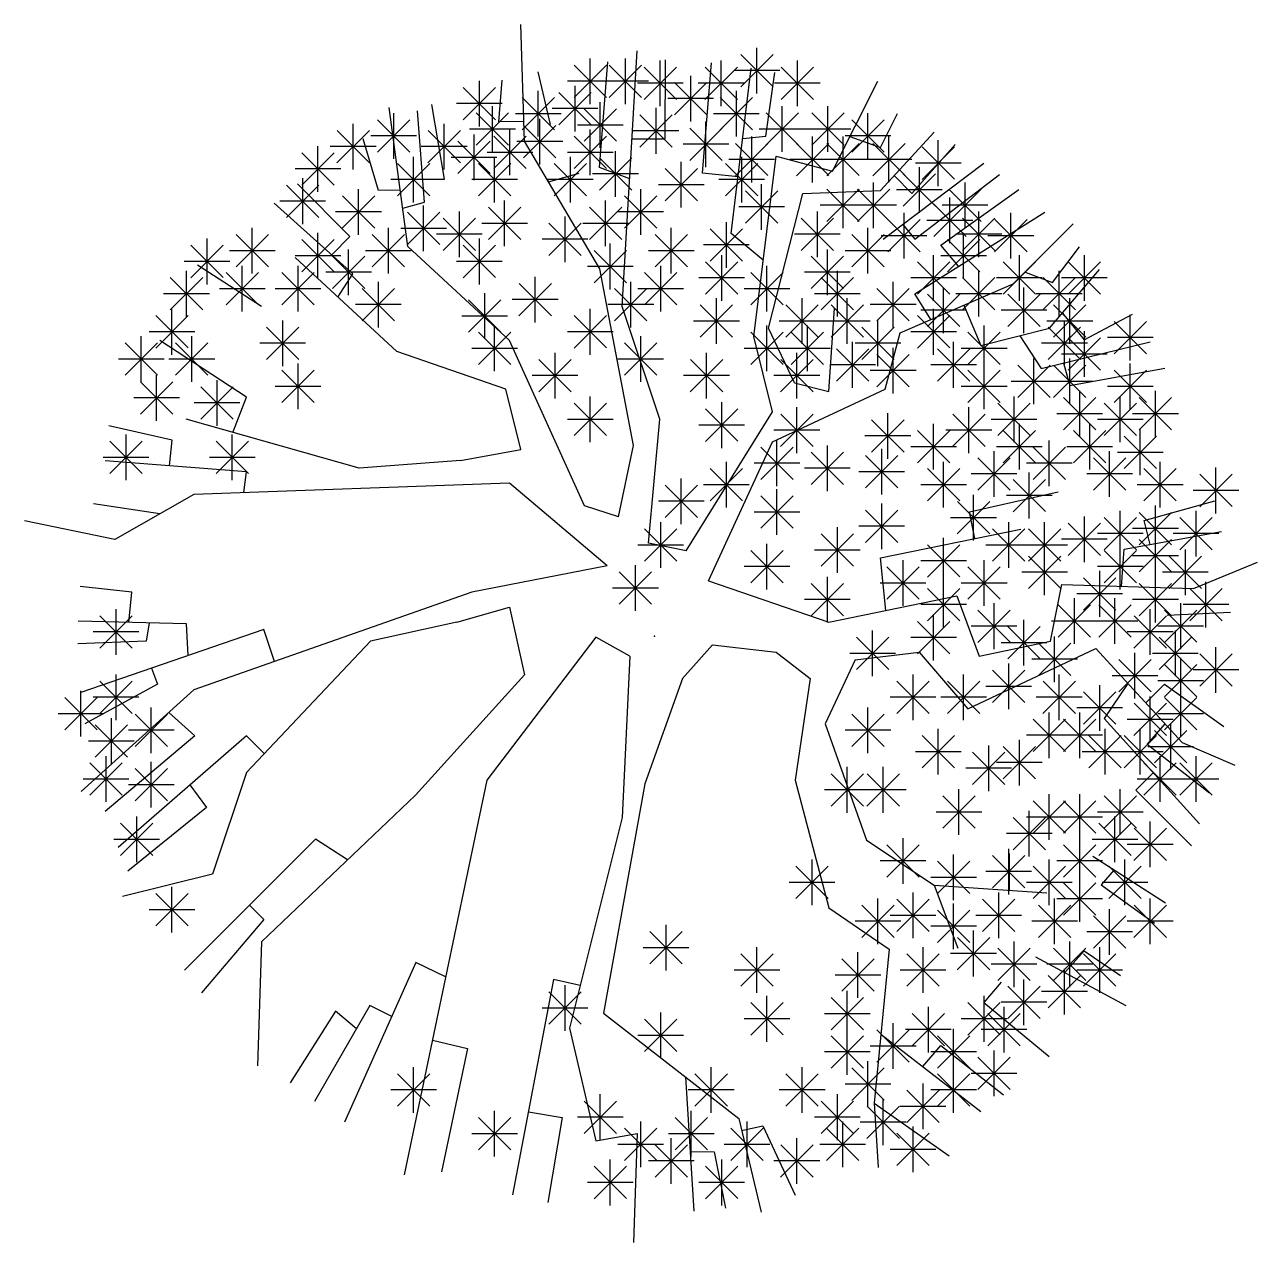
# Model space of a CAD drawing. Extents: x 599.3 to 609.9, y -12.3 to 0.5.
# Drawn here: x 599.62 to 605.5, y -12.29 to -6.48 of the extents above; entities that cross this region are included whole.
import ezdxf

# ---------------------------------------------------------------- set-up
doc = ezdxf.new("R2010")
doc.units = 0
doc.header["$LTSCALE"] = 7.5
doc.layers.get('0').update_dxf_attribs({"linetype": 'CONTINUOUS'})

# ---------------------------------------------------------------- blocks, each defined once
blk = doc.blocks.new('P7', base_point=(346.293078, 199.159046))
for p, q in [((346.293078, 194.916405), (350.538857, 199.162184)), ((346.293078, 199.159046), (350.535719, 194.916405)), ((348.414398, 200.037725), (348.414398, 194.037725)), ((345.414398, 197.037725), (351.414398, 197.037725))]:
    blk.add_line(p, q)

msp = doc.modelspace()

# ---------------------------------------------------------------- linework, layer by layer
at = {"color": 0}
for p, q in [((602.0013, -7.0366), (601.9834, -6.4806)), ((602.4674, -7.8258), (602.5391, -6.6061)), ((602.3584, -7.1627), (602.3996, -6.6577)), ((602.6731, -7.0258), (602.6735, -6.6492)), ((602.851, -7.1901), (602.8941, -6.6623)), ((602.9878, -7.4777), (603.0828, -6.6877)), ((601.8796, -6.9436), (601.8955, -6.7463)), ((602.1259, -6.9573), (602.0672, -6.7052)), ((603.1519, -7.0121), (603.1962, -6.7094)), ((603.4713, -7.1801), (603.6865, -6.7496)), ((601.4456, -7.5388), (601.356, -6.8752)), ((601.6197, -7.2175), (601.5595, -6.8621)), ((601.5239, -7.3271), (601.4916, -6.8916)), ((603.6992, -7.0669), (603.7803, -6.9048)), ((601.9983, -6.9429), (601.8796, -6.9436)), ((603.6992, -7.2723), (603.9555, -6.9939)), ((601.305, -7.2723), (601.2311, -7.0261)), ((602.3599, -7.6464), (602.0013, -7.0366)), ((602.5144, -7.0261), (602.6731, -7.0258)), ((603.0423, -7.0241), (603.1519, -7.0121)), ((603.554, -7.0148), (603.6992, -7.0669)), ((603.8497, -7.286), (604.0555, -7.0522)), ((603.0949, -7.9693), (603.2024, -7.1083)), ((603.2024, -7.1083), (603.4713, -7.1801)), ((602.5032, -7.2172), (602.3584, -7.1627)), ((603.7129, -7.5051), (604.1927, -7.1417)), ((601.5158, -7.2181), (601.6197, -7.2175)), ((602.1124, -7.2254), (602.1155, -7.2308)), ((602.1155, -7.2308), (602.2627, -7.1901)), ((603.0204, -7.2061), (602.851, -7.1901)), ((603.7652, -7.2006), (603.8497, -7.286)), ((603.8634, -7.5051), (604.2667, -7.195)), ((601.1682, -7.4914), (600.918, -7.2399)), ((601.4094, -7.2711), (601.305, -7.2723)), ((603.1656, -7.9296), (603.3298, -7.286)), ((603.3298, -7.286), (603.6992, -7.2723)), ((603.9865, -7.5325), (604.3597, -7.2676)), ((601.1819, -7.6694), (600.8068, -7.3324)), ((601.4211, -7.3572), (601.5239, -7.3271)), ((603.8634, -7.7652), (604.4839, -7.3753)), ((603.8067, -7.434), (603.8634, -7.5051)), ((604.3318, -7.7182), (604.6187, -7.4312)), ((601.082, -7.5797), (601.1682, -7.4914)), ((603.1404, -7.6046), (602.9878, -7.4777)), ((601.9296, -7.9872), (601.4456, -7.5388)), ((604.0722, -7.634), (603.9865, -7.5325)), ((604.5201, -7.7105), (604.6491, -7.5408)), ((600.7464, -7.8258), (600.4417, -7.6285)), ((601.3918, -8.041), (600.9078, -7.5926)), ((601.1108, -7.7807), (601.1819, -7.6694)), ((602.5212, -8.4894), (602.3599, -7.6464)), ((604.3888, -7.6612), (604.5201, -7.7105)), ((604.5064, -7.9296), (604.7436, -7.6495)), ((603.794, -7.9513), (604.3318, -7.7182)), ((603.9394, -7.8883), (603.8634, -7.7652)), ((604.0976, -7.8197), (604.178, -8.0117)), ((602.6467, -8.3639), (602.4674, -7.8258)), ((603.4529, -8.2308), (603.4803, -7.8337)), ((604.5677, -7.8572), (604.6706, -7.9843)), ((604.6706, -7.9843), (604.9021, -7.8618)), ((603.2888, -8.1897), (603.1656, -7.9296)), ((604.178, -8.0117), (604.5064, -7.9296)), ((600.6757, -8.2582), (600.2611, -7.9874)), ((602.2882, -8.7764), (601.9296, -7.9872)), ((603.1845, -8.328), (603.0949, -7.9693)), ((603.7223, -8.2204), (603.794, -7.9513)), ((604.3647, -7.965), (604.4653, -8.1213)), ((604.4653, -8.1213), (604.9863, -7.9948)), ((601.9117, -8.2204), (601.3918, -8.041)), ((604.5718, -8.0954), (604.6021, -8.2034)), ((604.6021, -8.2034), (605.0562, -8.1199)), ((601.9834, -8.5074), (601.9117, -8.2204)), ((603.1845, -8.4715), (603.7223, -8.2204)), ((603.2888, -8.1897), (603.4529, -8.2308)), ((600.61, -8.4267), (600.6757, -8.2582)), ((602.7722, -8.9917), (603.1845, -8.328)), ((600.3199, -8.4636), (600.019, -8.3951)), ((601.2125, -8.5971), (600.3879, -8.3639)), ((602.5929, -8.9558), (602.6467, -8.3639)), ((600.3074, -8.5861), (600.3199, -8.4636)), ((601.6966, -8.5612), (601.9834, -8.5074)), ((602.4495, -8.8302), (602.5212, -8.4894)), ((602.8797, -9.1352), (603.1845, -8.4715)), ((600.6757, -8.6142), (600.0015, -8.5626)), ((601.6966, -8.5612), (601.2125, -8.5971)), ((600.6621, -8.7141), (600.6757, -8.6142)), ((601.9296, -8.6688), (600.4238, -8.7226)), ((602.3957, -9.0634), (601.9296, -8.6688)), ((600.4238, -8.7226), (600.0473, -8.9379)), ((604.1233, -8.806), (604.5474, -8.7101)), ((604.9579, -8.847), (605.2947, -8.7524)), ((600.2625, -8.8148), (599.9449, -8.7668)), ((602.4495, -8.8302), (602.2882, -8.7764)), ((604.1487, -8.9332), (604.1233, -8.806)), ((600.0473, -8.9379), (599.617, -8.8482)), ((604.9861, -8.9614), (604.9579, -8.847)), ((603.6992, -9.025), (604.3696, -8.8881)), ((604.8621, -8.984), (605.3261, -8.8995)), ((602.7722, -8.9917), (602.5929, -8.9558)), ((604.8484, -9.1612), (604.8621, -8.984)), ((603.7248, -9.2766), (603.6992, -9.025)), ((605.1923, -9.171), (605.4971, -9.0455)), ((602.3957, -9.0634), (601.7503, -9.189)), ((600.1284, -9.1894), (599.8815, -9.1619)), ((602.8797, -9.1352), (603.4534, -9.3325)), ((604.5111, -9.4221), (604.5649, -9.1531)), ((604.5649, -9.1531), (605.1923, -9.171)), ((600.1146, -9.333), (600.1284, -9.1894)), ((601.7503, -9.189), (600.4238, -9.6553)), ((603.4534, -9.3325), (604.0629, -9.2069)), ((604.0629, -9.2069), (604.1705, -9.4939)), ((601.6786, -9.3325), (601.9296, -9.2607)), ((601.9296, -9.2607), (602.0013, -9.5836)), ((605.0673, -9.2989), (605.3694, -9.2852)), ((600.3884, -9.34), (599.8722, -9.3268)), ((600.2106, -9.3354), (600.1968, -9.4222)), ((600.3976, -9.4915), (600.3884, -9.34)), ((601.6786, -9.3325), (601.2663, -9.4221)), ((600.7577, -9.3674), (599.8845, -9.6684)), ((600.8084, -9.5201), (600.7577, -9.3674)), ((602.3419, -9.4042), (601.8221, -10.0858)), ((602.5033, -9.4939), (602.3419, -9.4042)), ((600.1968, -9.4222), (599.8715, -9.4358)), ((601.2663, -9.4221), (600.6747, -10.0499)), ((602.8977, -9.4401), (602.7543, -9.6015)), ((602.8977, -9.4401), (603.2024, -9.4759)), ((604.1167, -9.745), (604.7262, -9.458)), ((604.1705, -9.4939), (604.5111, -9.4221)), ((604.7262, -9.458), (605.1385, -9.9064)), ((602.5033, -9.4939), (602.4674, -10.2651)), ((603.2024, -9.4759), (603.3638, -9.6015)), ((603.5789, -9.5118), (603.4355, -9.8167)), ((603.5789, -9.5118), (603.8837, -9.4759)), ((603.8837, -9.4759), (604.1167, -9.745)), ((600.2218, -9.5521), (600.2515, -9.6276)), ((602.0013, -9.5836), (601.4814, -10.1575)), ((600.2515, -9.6276), (599.9034, -9.8181)), ((602.7543, -9.6015), (602.575, -10.1037)), ((603.3638, -9.6015), (603.2921, -10.0858)), ((604.8792, -9.6244), (604.7663, -9.7919)), ((604.9646, -9.7172), (605.0536, -9.6276)), ((605.0536, -9.6276), (605.3378, -9.8303)), ((600.4238, -9.6553), (599.8859, -10.1396)), ((600.3046, -9.7626), (600.4294, -9.874)), ((603.4355, -9.8167), (603.6327, -10.3728)), ((604.7663, -9.7919), (605.2217, -10.2952)), ((605.0562, -9.8169), (604.9715, -9.9151)), ((600.4294, -9.874), (600.0016, -10.2356)), ((600.6757, -9.874), (600.0626, -10.407)), ((600.7601, -9.9593), (600.6757, -9.874)), ((604.9715, -9.9151), (605.2682, -10.1467)), ((605.1385, -9.9064), (605.3895, -10.014)), ((600.6747, -10.0499), (600.5134, -10.5342)), ((605.0005, -10.0507), (604.9168, -10.1342)), ((600.4056, -10.1089), (600.4841, -10.2164)), ((601.8221, -10.0858), (601.4277, -11.9691)), ((602.575, -10.1037), (602.3778, -11.1978)), ((603.2921, -10.0858), (603.4534, -10.6956)), ((601.4814, -10.1575), (600.7464, -10.857)), ((604.9168, -10.1342), (605.1832, -10.3999)), ((600.4841, -10.2164), (600.11, -10.5198)), ((602.4674, -10.2651), (602.2164, -11.2696)), ((601.004, -10.367), (600.3802, -10.9929)), ((601.1574, -10.4659), (601.004, -10.367)), ((603.6327, -10.3728), (603.9554, -10.588)), ((604.3149, -10.612), (604.3148, -10.4355)), ((604.7116, -10.4492), (605.0597, -10.6715)), ((604.8142, -10.5147), (604.7526, -10.5861)), ((600.5134, -10.5342), (600.0831, -10.6418)), ((603.9554, -10.588), (604.0686, -10.8874)), ((603.9554, -10.588), (604.4932, -10.6239)), ((604.7526, -10.5861), (605.0066, -10.7685)), ((600.6897, -10.6824), (600.7577, -10.7504)), ((603.4534, -10.6956), (603.7402, -10.8929)), ((600.7577, -10.7504), (600.4607, -11.1004)), ((600.7464, -10.857), (600.7285, -11.449)), ((603.7402, -10.8929), (603.6685, -11.6283)), ((604.4394, -10.9288), (604.8696, -11.162)), ((604.5783, -11.0041), (604.6706, -10.9011)), ((604.6706, -10.9011), (604.8448, -11.0179)), ((601.4828, -10.9558), (601.1435, -11.7184)), ((601.6253, -11.0255), (601.4828, -10.9558)), ((602.1395, -11.038), (601.9446, -12.0647)), ((602.2672, -11.0665), (602.1395, -11.038)), ((604.2745, -11.0508), (604.1917, -11.1475)), ((601.2639, -11.1612), (600.9991, -11.6198)), ((601.3681, -11.2137), (601.2639, -11.1612)), ((604.1917, -11.1475), (604.5034, -11.4046)), ((601.0998, -11.1886), (600.8837, -11.5306)), ((601.1994, -11.273), (601.0998, -11.1886)), ((602.3778, -11.1978), (603.0232, -11.7001)), ((602.2164, -11.2696), (602.3419, -11.8077)), ((601.562, -11.3278), (601.7291, -11.3666)), ((603.7007, -11.2983), (604.1774, -11.6669)), ((601.7291, -11.3666), (601.6062, -11.955)), ((603.901, -11.4532), (603.9865, -11.3529)), ((603.9865, -11.3529), (604.2862, -11.5883)), ((602.7695, -11.5027), (602.8096, -12.1428)), ((603.6685, -11.6283), (603.688, -11.9341)), ((603.6685, -11.6283), (604.0271, -11.8794)), ((602.0198, -11.6685), (602.1806, -11.6953)), ((602.1806, -11.6953), (602.113, -12.1019)), ((603.0232, -11.7001), (603.1307, -12.1485)), ((603.0372, -11.7585), (603.1383, -11.7364)), ((603.1383, -11.7364), (603.2925, -12.0662)), ((602.3419, -11.8077), (602.5391, -11.7718)), ((602.5391, -11.7718), (602.5212, -12.292)), ((602.7919, -11.859), (602.9057, -11.8596)), ((602.9057, -11.8596), (602.9598, -12.1284))]:
    msp.add_line(p, q, dxfattribs=at)
msp.add_point((602.6215, -9.399), dxfattribs=at)

# ---------------------------------------------------------------- block references
at = {"color": 0, "xscale": 0.0363605448526414, "yscale": 0.0363605448525846, "zscale": 0.0363605448526104, "rotation": 180}
for p in [(602.3923, -6.8281), (602.5602, -6.8281), (603.1875, -6.7767), (602.7258, -6.8377), (603.0167, -6.8377), (603.3803, -6.8377), (601.8633, -6.9343), (602.8712, -6.9105), (602.144, -6.9832), (602.3195, -6.9583), (603.0894, -6.9832), (601.9258, -7.0559), (602.4398, -7.0371), (602.706, -7.0645), (603.3076, -7.0559), (603.5257, -7.0559), (601.4546, -7.0885), (602.1516, -7.1159), (603.7166, -7.0885), (601.2613, -7.1399), (601.6954, -7.1399), (602.009, -7.1673), (602.3923, -7.1673), (602.9439, -7.1286), (601.8379, -7.1913), (603.1621, -7.2013), (603.453, -7.2013), (603.5984, -7.2013), (603.8166, -7.2013), (604.0524, -7.2187), (601.0934, -7.2461), (601.5496, -7.2975), (601.9361, -7.2975), (602.2973, -7.2975), (602.5127, -7.2701), (603.1146, -7.2975), (602.8263, -7.3214), (603.962, -7.3468), (601.0206, -7.4002), (601.2867, -7.4516), (602.6331, -7.4516), (603.2097, -7.4276), (603.5984, -7.4195), (603.7439, -7.4195), (604.1802, -7.4195), (601.5971, -7.5304), (601.9836, -7.5064), (602.4652, -7.5064), (604.1075, -7.4922), (601.7682, -7.5578), (602.2719, -7.5818), (603.4758, -7.5578), (603.8893, -7.5649), (604.2456, -7.5578), (604.3984, -7.5649), (600.7798, -7.6366), (601.4292, -7.6366), (602.7788, -7.6366), (603.0418, -7.6092), (603.7166, -7.6366), (600.5644, -7.688), (601.0934, -7.6606), (601.8633, -7.688), (602.4874, -7.712), (604.1728, -7.6606), (601.2392, -7.7394), (603.0196, -7.7668), (603.5233, -7.7394), (604.0302, -7.7668), (604.4389, -7.7668), (604.7494, -7.7668), (600.7323, -7.8182), (600.9984, -7.8182), (602.7281, -7.8182), (603.235, -7.8182), (600.4662, -7.8422), (602.1294, -7.8696), (603.5708, -7.8422), (604.2456, -7.8422), (604.629, -7.8422), (601.3817, -7.8936), (602.5856, -7.8936), (603.837, -7.8936), (604.0777, -7.921), (604.4611, -7.921), (601.8886, -7.9484), (602.9943, -7.9724), (603.4029, -7.9724), (603.6184, -7.9724), (604.6797, -7.9724), (600.3965, -8.0237), (602.3923, -8.0237), (604.0302, -8.0237), (604.9679, -8.0512), (600.9255, -8.0786), (601.9361, -8.1025), (603.235, -8.1025), (603.4283, -8.1025), (603.7641, -8.0786), (604.271, -8.1025), (604.6543, -8.0786), (600.2507, -8.1539), (600.4915, -8.1539), (602.6331, -8.1539), (603.6437, -8.1813), (604.1252, -8.1813), (604.7494, -8.1299), (602.2244, -8.2327), (602.9467, -8.2327), (603.3776, -8.2327), (603.837, -8.2087), (600.9984, -8.2841), (604.271, -8.2841), (604.5086, -8.2601), (604.6797, -8.2601), (604.9679, -8.2841), (600.3236, -8.3389), (600.6119, -8.3629), (604.7272, -8.4143), (605.0883, -8.4143), (602.3923, -8.4417), (603.0196, -8.4691), (604.4135, -8.4417), (604.9204, -8.4417), (603.3776, -8.4931), (603.8116, -8.5205), (604.1981, -8.4931), (604.0302, -8.5719), (604.4389, -8.5719), (604.7747, -8.5719), (600.1779, -8.6233), (600.6847, -8.6233), (603.2825, -8.6507), (604.5814, -8.6507), (605.0155, -8.5993), (603.5233, -8.6747), (603.7822, -8.6912), (604.3185, -8.7021), (604.8697, -8.7021), (603.0418, -8.7535), (604.0777, -8.7535), (605.1105, -8.7535), (604.4864, -8.8048), (605.3766, -8.7809), (602.8263, -8.8323), (603.2825, -8.8836), (604.2203, -8.9111), (603.7822, -8.9515), (604.9204, -8.9864), (605.0883, -8.9624), (605.2816, -8.9864), (602.7281, -9.0412), (604.3882, -9.0412), (604.5593, -9.0412), (604.7494, -9.0138), (603.5708, -9.0652), (604.0777, -9.1166), (605.0883, -9.0926), (603.235, -9.144), (604.5593, -9.1714), (604.9204, -9.144), (605.2309, -9.1714), (603.8845, -9.2228), (604.271, -9.2228), (602.6078, -9.2468), (604.8222, -9.2742), (603.5233, -9.3016), (604.0777, -9.3256), (605.0883, -9.3016), (605.3291, -9.3256), (604.7018, -9.4044), (604.8951, -9.4044), (600.1303, -9.4558), (604.3185, -9.4284), (605.063, -9.4558), (605.2087, -9.4284), (604.0302, -9.4832), (604.4611, -9.5072), (603.7387, -9.5585), (604.6068, -9.586), (605.1834, -9.5585), (605.3766, -9.6373), (604.9901, -9.6647), (605.2087, -9.6887), (600.1303, -9.7675), (603.932, -9.7675), (604.1728, -9.7675), (604.3882, -9.7161), (604.629, -9.7675), (604.8222, -9.8189), (599.9624, -9.8463), (605.063, -9.8737), (605.2087, -9.8463), (600.2982, -9.9251), (603.7166, -9.9251), (600.1082, -9.9765), (604.5814, -9.9491), (604.7272, -9.9491), (605.1612, -10.0039), (604.0524, -10.0279), (604.8476, -10.0279), (605.0155, -10.0279), (604.2932, -10.1067), (604.4389, -10.0793), (600.0828, -10.1581), (605.1105, -10.1581), (605.2816, -10.1581), (600.2982, -10.1855), (603.6184, -10.2095), (603.7894, -10.2095), (604.1506, -10.3157), (604.5814, -10.3396), (604.7272, -10.3396), (604.9204, -10.3157), (600.2285, -10.4458), (604.4864, -10.4184), (604.8951, -10.4458), (605.063, -10.4698), (603.8845, -10.5486), (604.7272, -10.5486), (603.4505, -10.6514), (604.1252, -10.6274), (604.3882, -10.6), (604.5814, -10.6514), (604.9426, -10.6514), (604.7272, -10.7302), (600.3965, -10.7816), (603.932, -10.809), (604.3407, -10.809), (603.7641, -10.8364), (604.1252, -10.8604), (604.6068, -10.8364), (604.8697, -10.8878), (605.063, -10.8364), (602.7535, -10.9632), (604.2203, -10.9906), (604.4135, -11.042), (604.6797, -11.042), (603.1875, -11.0694), (603.669, -11.0933), (603.9795, -11.0694), (604.8222, -11.0694), (604.6543, -11.1721), (604.4611, -11.2235), (602.2719, -11.2509), (603.6184, -11.2783), (603.235, -11.3023), (604.0049, -11.3537), (604.271, -11.3023), (604.366, -11.3537), (602.7281, -11.3811), (603.6184, -11.4599), (603.837, -11.4325), (604.1252, -11.4599), (604.3185, -11.5627), (601.5496, -11.6415), (602.9689, -11.6415), (603.4029, -11.6415), (603.7166, -11.6141), (604.1252, -11.6415), (603.9795, -11.7203), (602.4398, -11.7717), (603.5708, -11.7717), (603.7894, -11.7956), (601.9361, -11.8505), (602.8739, -11.8505), (602.6331, -11.9018), (603.14, -11.9018), (603.5962, -11.9018), (603.932, -11.9258), (602.7788, -11.9806), (603.3776, -11.9806), (602.4874, -12.0834), (603.0196, -12.0834)]:
    msp.add_blockref('P7', p, dxfattribs=at)

doc.saveas('drawing.dxf')
